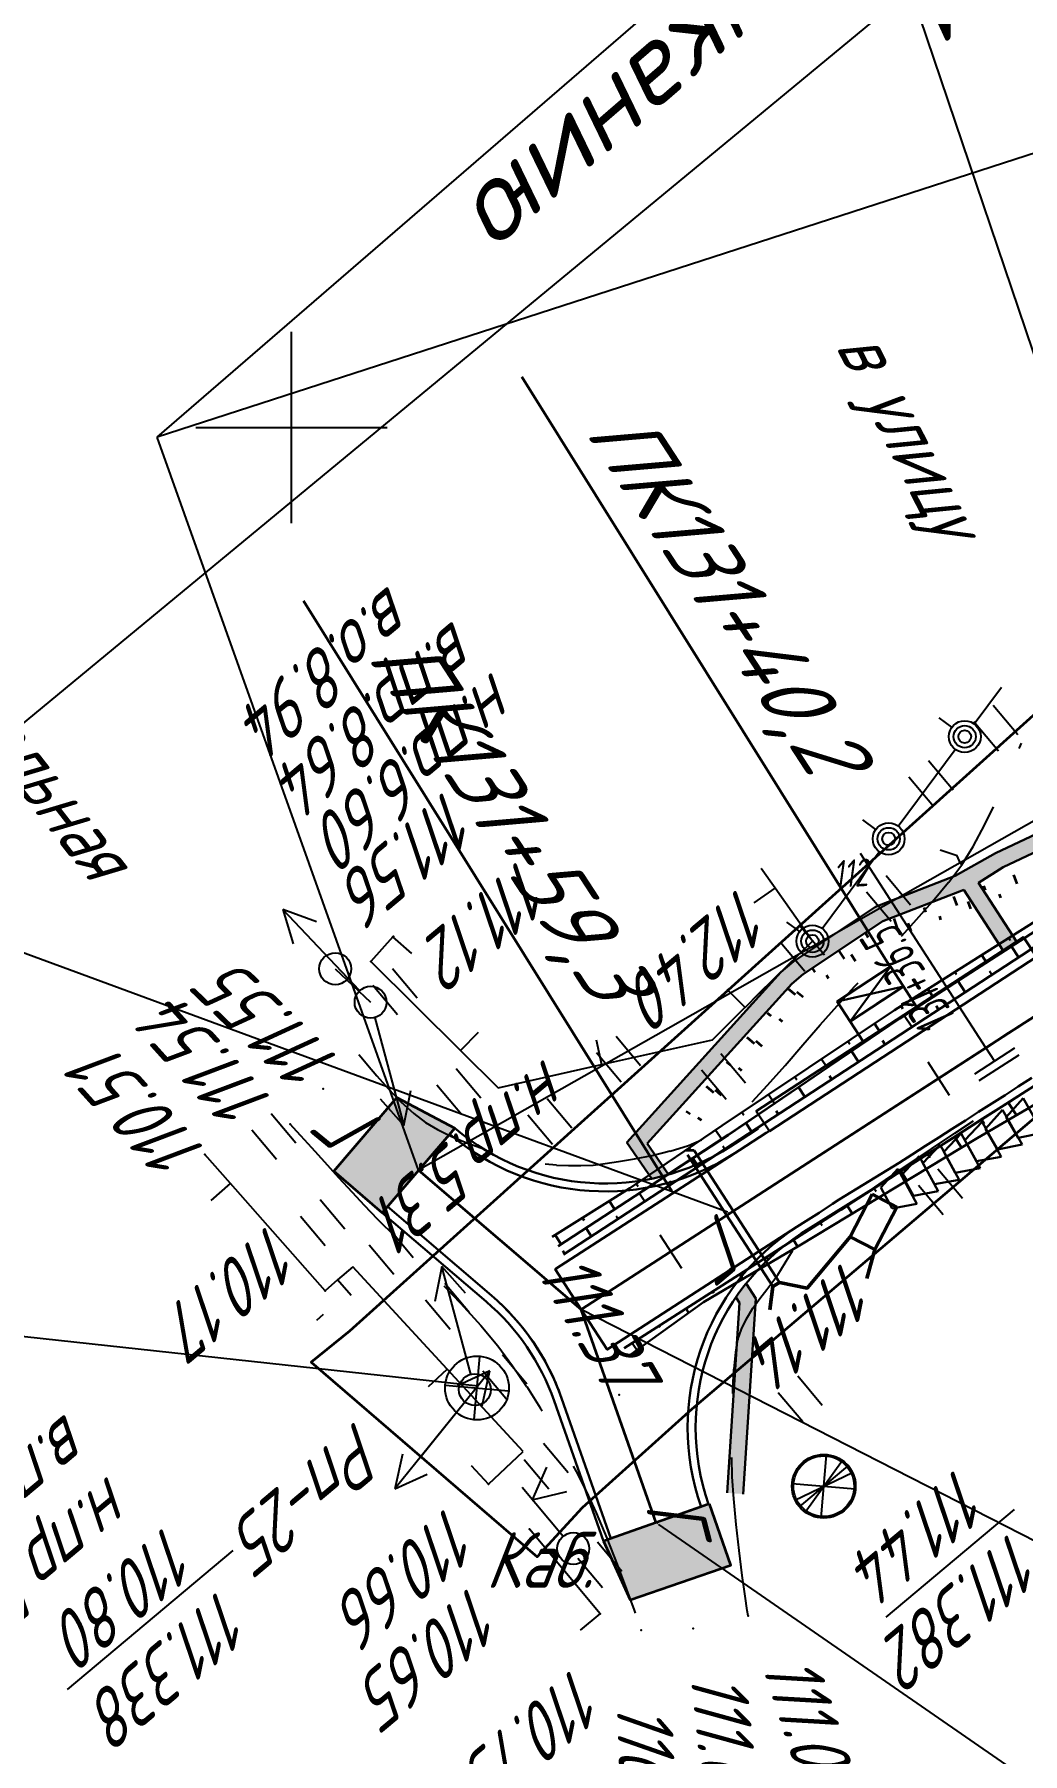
# Model space of a CAD drawing. Header units: millimetres. Extents: x -698 to 8131, y -704 to 4503.
# Drawn here: x 7689.8 to 7751.8, y -622.4 to -514.5 of the extents above; entities that cross this region are included whole.
import ezdxf
from ezdxf import colors
from ezdxf.entities.mleader import LeaderData, LeaderLine
from ezdxf.math import Vec2, Vec3

# ---------------------------------------------------------------- set-up
doc = ezdxf.new("R2010")
doc.units = ezdxf.units.MM
doc.linetypes.add('CONTI', pattern=[0])
for name, color, linetype, lineweight in [('10', 1, 'Continuous', 35), ('Гравий', 30, 'Continuous', 35), ('КОПИЯ_ОСЬ_13_ОТКОСЫ', 7, 'Continuous', 30), ('КОПИЯ_ОСЬ_ГРАНИЦЫ_ПОЛОС', 7, 'Continuous', 30), ('КОПИЯ_ОСЬ_ОТКОСЫ', 7, 'Continuous', 30), ('Лоток Супер Макси', 80, 'Continuous', 30), ('Остановки', 1, 'Continuous', 30), ('ОСЬ_ВЕРХ_ПОКРЫТИЯ_ГРАНИЦЫ_ПОЛОС', 7, 'Continuous', 30), ('ОСЬ_ВЕРХ_ПОКРЫТИЯ_ОСЬ', 1, 'Continuous', 30), ('Ось_примыкания', 1, 'Continuous', 35), ('Площ примыкании', 101, 'Continuous', 30), ('Привязка', 250, 'Continuous', 35), ('Тротуар', 40, 'Continuous', 35)]:
    doc.layers.add(name, color=color, linetype=linetype, lineweight=lineweight)
for name, color, linetype in [('GOR_BDEFAULT', 212, 'CONTI'), ('NAD_MDEFAULT', 7, 'CONTI'), ('PI_OTDEFAULT', 172, 'CONTI'), ('PI_TTDEFAULT', 5, 'CONTI'), ('SETKR', 2, 'CONTI'), ('SIT_LDEFAULT', 7, 'CONTI'), ('USLZNDEFAULT', 7, 'CONTI'), ('Выноски', 250, 'Continuous'), ('канава', 7, 'Continuous'), ('канавы', 14, 'Continuous'), ('ОСЬ_ВЕРХ_ПОКРЫТИЯ_ПИКЕТЫ', 1, 'Continuous'), ('ОСЬ_ВЕРХ_ПОКРЫТИЯ_РАЗБИВКА_КРИВ', 1, 'Continuous'), ('разметка', 7, 'Continuous')]:
    doc.layers.add(name, color=color, linetype=linetype)
doc.layers.get('КОПИЯ_ОСЬ_ОТКОСЫ').off()
doc.styles.add('eskd', font='isocpeui.ttf', dxfattribs={"width": 1.2})
doc.styles.add('SHRFT', font='isocpeui.ttf', dxfattribs={"width": 3.5})
doc.styles.get("Standard").update_dxf_attribs({"font": 'isocpeui.ttf'})
doc.styles.add('ГОСТ', font='isocpeui.ttf', dxfattribs={"height": 4})

# ---------------------------------------------------------------- blocks, each defined once
blk = doc.blocks.new('BL_333')
at = {"color": 0}
for p, q in [((0, -6), (0, 6)), ((-6, 0), (6, 0))]:
    blk.add_line(p, q, dxfattribs=at)
blk = doc.blocks.new('BL_2011')
at = {"color": 0}
for p, q in [((0, 0), (0, 2.4)), ((1.6, 0), (1.6, 2.4))]:
    blk.add_line(p, q, dxfattribs=at)
blk = doc.blocks.new('BL_4017')
at = {"color": 0}
for p, q in [((0, 1), (0, 5)), ((2, 5), (0, 4)), ((0, 4), (2, 3))]:
    blk.add_line(p, q, dxfattribs=at)
blk.add_circle((0, 0), 1, dxfattribs=at)
blk = doc.blocks.new('BL_6')
at = {"color": 0}
for p, q in [((-1.4, 1.4), (1.4, -1.4)), ((-1.4, -1.4), (1.4, 1.4)), ((-2, 0), (2, 0)), ((-1.94, 0.5), (1.94, -0.5)), ((-1.94, -0.5), (1.94, 0.5))]:
    blk.add_line(p, q, dxfattribs=at)
for radius in [2, 1.9]:
    blk.add_circle((0, 0), radius, dxfattribs=at)
blk = doc.blocks.new('BL_20')
at = {"color": 0}
blk.add_circle((0, 0), 1, dxfattribs=at)
blk = doc.blocks.new('BL_7')
at = {"color": 0}
for p, q in [((-1.4, 1.4), (1.4, -1.4)), ((-1.4, -1.4), (1.4, 1.4))]:
    blk.add_line(p, q, dxfattribs=at)
blk.add_circle((0, 0), 2, dxfattribs=at)
blk = doc.blocks.new('6')
at = {"layer": 'канава', "color": 5, "linetype": 'Continuous', "lineweight": 30}
for p, q in [((-1.5, -1.25), (-1.5, 1.25)), ((0, 0.75), (-1.5, 1.25)), ((0, 0.75), (0, -0.75)), ((0, -0.75), (-1.5, -1.25))]:
    blk.add_line(p, q, dxfattribs=at)
blk = doc.blocks.new('*U57')
at = {"layer": 'КОПИЯ_ОСЬ_13_ОТКОСЫ'}
for points in [[(70.77, -837.23), (66.77, -839.8), (61.97, -842.89), (51.22, -850.2), (45.37, -854.05), (40.56, -857.19)], [(70.49, -836.79), (66.47, -839.33), (61.64, -842.38), (50.83, -849.61), (45.04, -853.54), (40.17, -856.59)], [(68.82, -837.85), (68.91, -838)], [(67.13, -838.92), (67.42, -839.38)], [(65.44, -839.99), (65.54, -840.14)], [(63.75, -841.05), (64.06, -841.54)], [(62.06, -842.12), (62.16, -842.29)], [(60.39, -843.22), (60.73, -843.73)], [(58.72, -844.33), (58.84, -844.5)], [(57.06, -845.45), (57.42, -845.98)], [(55.4, -846.56), (55.52, -846.74)], [(53.74, -847.67), (54.11, -848.23)], [(52.07, -848.78), (52.2, -848.97)], [(50.41, -849.9), (50.81, -850.47)], [(48.76, -851.02), (48.89, -851.21)], [(47.1, -852.14), (47.46, -852.67)], [(45.45, -853.27), (45.57, -853.44)], [(43.76, -854.34), (44.1, -854.88)], [(42.07, -855.4), (42.18, -855.58)], [(40.37, -856.46), (40.75, -857.07)]]:
    blk.add_lwpolyline(points, dxfattribs=at)

msp = doc.modelspace()

# ---------------------------------------------------------------- hatches: boundary and pattern name
at = {"layer": 'Гравий', "ltscale": 7}
for points in [[(7708.59, -585.83), (7711.63, -588.43), (7716.18, -583.12), (7712.55, -581.21)], [(7725.5, -609.03), (7727.18, -612.72), (7733.49, -610.54), (7732.15, -606.7)]]:
    msp.add_hatch(color=256, dxfattribs=at).paths.add_polyline_path(points)
at = {"layer": 'Тротуар', "lineweight": 30, "ltscale": 7}
for points in [[(7749.03, -567.75), (7750.57, -566.76), (7757.92, -563.28), (7757.49, -562.38), (7750.08, -565.88), (7747.56, -567.31), (7742.56, -569.25), (7737.42, -572.67), (7736.63, -573.33), (7726.97, -584.02), (7728.54, -586.3), (7729.58, -586.04), (7728.25, -584.1), (7737.31, -574.07), (7738.02, -573.47), (7743.02, -570.14), (7748.11, -568.17)], [(7750.57, -571.96), (7751.4, -571.42), (7749.03, -567.75), (7748.11, -568.17)], [(7733.27, -606.01), (7734.27, -606.08), (7735.05, -593.82), (7734.45, -592.88), (7733.82, -593.76), (7734.04, -594.09)]]:
    msp.add_hatch(color=256, dxfattribs=at).paths.add_polyline_path(points)

# ---------------------------------------------------------------- linework, layer by layer
at = {"linetype": 'Continuous'}
for points in [[(7806.56, -580.96), (7765.46, -615.62), (7724.11, -594.5)], [(7717.64, -599.31), (7688.25, -596.12), (7674.42, -608.11)]]:
    msp.add_lwpolyline(points, dxfattribs=at)
at = {"layer": '10'}
for points in [[(7975.84, -360.71), (7964.92, -382.97), (7873.84, -465.01), (7802.36, -526.16), (7782.8, -543.73), (7781.16, -545.21), (7775.06, -553.9), (7772.41, -560.05), (7756.23, -553.83), (7709.58, -595.87), (7707.17, -597.81), (7721.34, -610.02), (7724.19, -606.93), (7731.06, -600.73), (7731.06, -600.73), (7773.95, -564.29), (7777.27, -561.38)], [(7873.84, -465.01), (7802.36, -526.16), (7782.8, -543.73), (7781.16, -545.21), (7775.06, -553.9), (7772.41, -560.05), (7756.23, -553.83), (7709.58, -595.87), (7707.17, -597.81), (7721.34, -610.02), (7724.19, -606.93), (7731.06, -600.73), (7731.06, -600.73), (7773.95, -564.29), (7777.27, -561.38), (7779.23, -563.92), (7804.99, -544.2), (7801.73, -540.06), (7827.92, -519.34)]]:
    msp.add_lwpolyline(points, dxfattribs=at)
at = {"layer": 'GOR_BDEFAULT', "color": 212, "elevation": 112, "flags": 128}
msp.add_lwpolyline([(7747.96, -566.62), (7747.89, -566.53), (7747.68, -566.05), (7746.62, -565.69)], dxfattribs=at)
at = {"layer": 'NAD_MDEFAULT', "color": 0}
for p, q in [((7751.27, -607.05), (7743.22, -613.8)), ((7702.26, -609.63), (7691.86, -618.35))]:
    msp.add_line(p, q, dxfattribs=at)
at = {"layer": 'PI_TTDEFAULT', "color": 5}
for p in [(7712.3, -571.12, 111.12), (7712.34, -571.11, 111.12), (7738.61, -571.4, 111.81), (7710.91, -572.68, 110.96), (7707.93, -580.66, 111.55), (7705.86, -582.87, 111.54), (7700.51, -584.78, 110.51), (7708.05, -593.33, 110.17), (7733.93, -596.39, 111.14), (7717.44, -599.53, 110.8), (7717.57, -599.43, 111.34), (7726.48, -599.85, 111.36), (7718.29, -605.45, 110.66), (7720.87, -608.28, 110.64), (7725.29, -613.6, 110.73), (7727.86, -614.61, 111), (7731.13, -614.52, 111.03), (7734.57, -613.72, 111.07)]:
    msp.add_point(p, dxfattribs=at)
at = {"layer": 'SIT_LDEFAULT', "color": 7}
for p, q in [((7748.76, -557.77), (7750.47, -555.47)), ((7747.36, -557.97), (7746.56, -557.38)), ((7743.98, -564.18), (7747.57, -559.37)), ((7751.58, -559.32), (7751.6, -559.28)), ((7751.6, -559.28), (7751.72, -558.98)), ((7742.59, -564.39), (7741.78, -563.79)), ((7749.42, -564.09), (7749.96, -562.98)), ((7748.69, -565.46), (7749.42, -564.09)), ((7739.21, -570.6), (7742.79, -565.79)), ((7747.97, -566.61), (7748.69, -565.46)), ((7736.27, -568.08), (7735.4, -566.85)), ((7747.16, -567.69), (7747.98, -566.61)), ((7734.96, -569), (7736.27, -568.08)), ((7738.61, -571.4), (7736.27, -568.08)), ((7746.13, -568.91), (7747.15, -567.69)), ((7744.97, -570.22), (7746.13, -568.91)), ((7710.21, -574.5), (7705.4, -569.42)), ((7705.4, -569.42), (7706.05, -571.56)), ((7707.5, -570.18), (7705.4, -569.42)), ((7737.81, -570.8), (7737.01, -570.21)), ((7744.19, -571.08), (7744.97, -570.22)), ((7712.3, -571.12), (7710.91, -572.68)), ((7713.49, -572.18), (7712.3, -571.12)), ((7735.29, -574.64), (7738.62, -571.4)), ((7708.68, -573.13), (7710.9, -575.23)), ((7710.91, -572.68), (7716.53, -578.25)), ((7733.25, -574.42), (7734.38, -575.55)), ((7734.38, -575.55), (7735.29, -574.64)), ((7740.15, -575.45), (7741.25, -574.25)), ((7741.25, -574.25), (7741.47, -574.02)), ((7732.35, -577.58), (7734.37, -575.56)), ((7739.09, -576.64), (7740.15, -575.45)), ((7711.16, -576.2), (7712.98, -582.96)), ((7738, -577.91), (7739.09, -576.64)), ((7717.65, -577.12), (7716.53, -578.25)), ((7725.04, -577.58), (7725.39, -579.14)), ((7725.39, -579.14), (7732.35, -577.58)), ((7736.89, -579.19), (7738, -577.91)), ((7710.16, -578.5), (7710.31, -578.68)), ((7710.31, -578.68), (7710.7, -579.16)), ((7716.53, -578.25), (7718.9, -580.6)), ((7710.7, -579.16), (7711.29, -579.85)), ((7711.29, -579.85), (7712.01, -580.65)), ((7718.9, -580.6), (7725.39, -579.14)), ((7735.8, -580.43), (7736.89, -579.19)), ((7712.01, -580.65), (7712.8, -581.47)), ((7712.98, -582.96), (7713.42, -580.76)), ((7734.82, -581.48), (7735.8, -580.43)), ((7711.49, -581.28), (7712.98, -582.96)), ((7712.8, -581.47), (7713.6, -582.21)), ((7713.6, -582.21), (7714.35, -582.78)), ((7705.86, -582.87), (7706.03, -583.06)), ((7706.03, -583.06), (7706.5, -583.59)), ((7714.35, -582.78), (7715.1, -583.22)), ((7715.1, -583.22), (7715.94, -583.64)), ((7747.54, -583.44), (7748.72, -582.67)), ((7706.5, -583.59), (7707.19, -584.35)), ((7707.19, -584.35), (7708.01, -585.25)), ((7715.94, -583.64), (7716.83, -584.01)), ((7716.83, -584.01), (7717.74, -584.35)), ((7717.74, -584.35), (7717.98, -584.43)), ((7729.69, -584.57), (7730.83, -584.22)), ((7730.83, -584.21), (7731.65, -583.87)), ((7744.45, -585.51), (7746.07, -584.42)), ((7746.07, -584.42), (7747.54, -583.44)), ((7702.11, -586.61), (7700.5, -584.79)), ((7708.01, -585.25), (7708.89, -586.22)), ((7721.85, -585.36), (7722.55, -585.43)), ((7722.55, -585.44), (7723.32, -585.48)), ((7723.32, -585.48), (7724.09, -585.48)), ((7724.09, -585.48), (7724.86, -585.44)), ((7724.86, -585.44), (7725.61, -585.35)), ((7725.61, -585.35), (7726.45, -585.22)), ((7726.45, -585.22), (7727.45, -585.06)), ((7727.45, -585.06), (7728.55, -584.84)), ((7728.55, -584.84), (7729.69, -584.56)), ((7742.79, -586.64), (7744.45, -585.51)), ((7700.91, -587.67), (7702.11, -586.61)), ((7708.05, -593.34), (7702.12, -586.61)), ((7708.89, -586.22), (7709.74, -587.15)), ((7741.22, -587.73), (7742.79, -586.64)), ((7709.74, -587.15), (7710.49, -587.96)), ((7740.44, -588.27), (7741.22, -587.73)), ((7710.49, -587.96), (7711.33, -588.83)), ((7711.33, -588.83), (7712.46, -589.95)), ((7712.46, -589.95), (7712.68, -590.17)), ((7737.12, -591.2), (7737.36, -590.83)), ((7737.35, -590.82), (7737.37, -590.8)), ((7709.78, -591.82), (7708.83, -592.65)), ((7715.7, -598.25), (7709.78, -591.83)), ((7715.36, -591.8), (7714.92, -594)), ((7717.18, -598.56), (7715.36, -591.8)), ((7716.85, -593.48), (7715.36, -591.8)), ((7736.43, -592.33), (7736.66, -591.96)), ((7736.66, -591.96), (7736.89, -591.58)), ((7736.89, -591.58), (7737.12, -591.2)), ((7708.83, -592.65), (7708.05, -593.33)), ((7709.68, -593.63), (7708.83, -592.65)), ((7715.49, -593.02), (7716.54, -594.11)), ((7735.75, -593.24), (7736.13, -592.74)), ((7736.13, -592.74), (7736.43, -592.33)), ((7716.54, -594.11), (7717.82, -595.51)), ((7734.88, -594.43), (7735.32, -593.81)), ((7735.32, -593.81), (7735.75, -593.24)), ((7707.53, -595.17), (7707.95, -594.8)), ((7734.15, -595.74), (7734.48, -595.08)), ((7734.48, -595.08), (7734.88, -594.43)), ((7717.82, -595.51), (7718.88, -596.79)), ((7733.93, -596.39), (7734.15, -595.74)), ((7718.88, -596.79), (7719.8, -598.03)), ((7733.69, -598.25), (7733.8, -597.19)), ((7733.8, -597.19), (7733.92, -596.39)), ((7713.99, -603.81), (7718.38, -598.36)), ((7714.52, -599.34), (7715.7, -598.25)), ((7720.46, -603.42), (7715.7, -598.25)), ((7718.38, -598.36), (7716.35, -599.29)), ((7717.9, -600.55), (7718.38, -598.36)), ((7719.8, -598.03), (7720.68, -599.33)), ((7733.61, -599.51), (7733.68, -598.25)), ((7720.69, -599.33), (7721.54, -600.67)), ((7733.61, -599.78), (7733.62, -599.51)), ((7716.81, -600.31), (7712.42, -605.76)), ((7721.53, -600.67), (7721.65, -600.87)), ((7712.9, -603.57), (7712.42, -605.76)), ((7718.29, -605.45), (7720.46, -603.42)), ((7733.58, -605), (7733.55, -603.78)), ((7712.42, -605.76), (7714.45, -604.83)), ((7717.2, -604.28), (7718.29, -605.45)), ((7723.61, -604.34), (7723.79, -604.67)), ((7723.79, -604.67), (7724.42, -605.9)), ((7724.42, -605.9), (7725.05, -607.26)), ((7733.67, -606.38), (7733.58, -605)), ((7733.82, -607.98), (7733.67, -606.38)), ((7725.05, -607.26), (7725.71, -608.84)), ((7734.01, -609.63), (7733.82, -607.98)), ((7725.29, -613.6), (7720.87, -608.28)), ((7725.71, -608.84), (7726.36, -610.49)), ((7734.21, -611.19), (7734.01, -609.63)), ((7726.36, -610.49), (7726.95, -612.06)), ((7734.39, -612.49), (7734.21, -611.19)), ((7726.95, -612.06), (7727.42, -613.37)), ((7734.52, -613.39), (7734.39, -612.49)), ((7724.06, -614.62), (7725.29, -613.6)), ((7727.42, -613.37), (7727.49, -613.56)), ((7734.57, -613.72), (7734.52, -613.39))]:
    msp.add_line(p, q, dxfattribs=at)
for centre, radius in [((7748.16, -558.57), 1), ((7748.16, -558.57), 0.7), ((7748.16, -558.57), 0.4), ((7743.39, -564.98), 1), ((7743.39, -564.98), 0.7), ((7743.39, -564.98), 0.4), ((7738.61, -571.4), 1), ((7738.61, -571.4), 0.7), ((7738.61, -571.4), 0.4)]:
    msp.add_circle(centre, radius, dxfattribs=at)
at = {"layer": 'Гравий', "linetype": 'Continuous'}
for points in [[(7711.63, -588.43), (7708.59, -585.83), (7712.55, -581.21), (7716.18, -583.12)], [(7725.5, -609.03), (7727.18, -612.72), (7733.49, -610.54), (7732.15, -606.7)]]:
    msp.add_lwpolyline(points, dxfattribs=at)
at = {"layer": 'канавы', "color": 5, "lineweight": 50}
for p, q in [((7742.35, -587.27), (7740.97, -589.94)), ((7742.53, -590.75), (7743.91, -588.08)), ((7740.97, -589.94), (7742.53, -590.75))]:
    msp.add_line(p, q, dxfattribs=at)
at = {"layer": 'канавы', "color": 5}
msp.add_line((7742.9, -587.56), (7743.35, -587.79), dxfattribs=at)
at = {"layer": 'канавы', "color": 5, "lineweight": 50}
for points in [[(7742.35, -587.27), (7743.91, -588.08)], [(7740.97, -589.94), (7738.28, -593.16), (7738.28, -593.16)], [(7742.02, -592.56), (7742.53, -590.75)], [(7735.93, -594.52), (7736.12, -593.07), (7736.54, -592.8), (7738.28, -593.16)]]:
    msp.add_lwpolyline(points, dxfattribs=at)
at = {"layer": 'КОПИЯ_ОСЬ_13_ОТКОСЫ'}
for points in [[(7847.91, -494.07), (7802.23, -532.75), (7799.33, -535.2), (7794.24, -539.45), (7792.78, -540.65), (7792.05, -541.25), (7787.83, -545.36), (7784.27, -548.73), (7780.67, -552.05), (7779.94, -552.71), (7776.82, -555.05), (7775.45, -556.05), (7771.55, -558.87), (7767.6, -561.65), (7763.62, -564.38), (7758.85, -567.58), (7757.27, -568.63), (7754.9, -570.2), (7751.72, -572.29), (7722.99, -591.05)], [(7854.4, -501.68), (7808.97, -540.67), (7806.06, -543.16), (7800.94, -547.49), (7799.47, -548.72), (7798.73, -549.34), (7793.77, -552.73), (7789.59, -555.51), (7785.38, -558.24), (7784.53, -558.77), (7780.71, -561.61), (7776.7, -564.48), (7772.66, -567.28), (7768.6, -570.02), (7763.73, -573.24), (7762.12, -574.29), (7759.72, -575.85), (7757.31, -577.4), (7753.3, -579.98), (7726.8, -596.93)], [(7830.15, -524.41), (7815.24, -537.74), (7809.37, -542.62), (7807.16, -544.45), (7801.96, -548.71), (7800.46, -549.92), (7799.71, -550.53), (7794.74, -553.93), (7790.54, -556.72), (7786.31, -559.46), (7785.46, -559.99), (7782.23, -562.4), (7779.22, -564.6), (7775.19, -567.47), (7771.14, -570.27), (7766.25, -573.57), (7761.3, -576.52), (7758.83, -577.98), (7755.53, -579.91), (7748.94, -583.76), (7737.8, -590.48), (7731.77, -594.04), (7727.1, -597.4)], [(7752.88, -570.58), (7748.88, -573.15), (7744.07, -576.24), (7733.32, -583.56), (7727.48, -587.4), (7722.67, -590.54)], [(7751.53, -572.41), (7751.09, -571.73)], [(7749.86, -573.5), (7749.71, -573.28)], [(7748.19, -574.59), (7747.73, -573.89)], [(7746.51, -575.69), (7746.36, -575.45)], [(7744.84, -576.78), (7744.36, -576.06)], [(7743.16, -577.87), (7743, -577.63)], [(7741.49, -578.97), (7741.05, -578.3)], [(7739.81, -580.06), (7739.67, -579.84)], [(7738.14, -581.16), (7737.74, -580.55)], [(7736.46, -582.25), (7736.33, -582.05)], [(7750.89, -581.51), (7751.41, -582.32)], [(7734.79, -583.34), (7734.44, -582.8)], [(7749.21, -582.59), (7749.38, -582.86)], [(7733.12, -584.44), (7733, -584.26)], [(7747.52, -583.67), (7747.96, -584.35)], [(7731.44, -585.53), (7731.11, -585.02)], [(7745.84, -584.75), (7745.98, -584.98)], [(7729.77, -586.62), (7729.65, -586.45)], [(7744.15, -585.83), (7744.53, -586.42)], [(7728.09, -587.72), (7727.76, -587.22)], [(7742.47, -586.9), (7742.6, -587.1)], [(7726.42, -588.81), (7726.31, -588.64)], [(7740.79, -587.98), (7741.11, -588.48)], [(7724.74, -589.91), (7724.42, -589.4)], [(7739.1, -589.06), (7739.21, -589.23)], [(7723.07, -591), (7722.96, -590.83)], [(7737.42, -590.14), (7737.68, -590.55)], [(7735.73, -591.22), (7735.82, -591.35)], [(7734.05, -592.3), (7734.23, -592.58)], [(7732.36, -593.37), (7732.42, -593.47)], [(7730.68, -594.45), (7730.84, -594.71)], [(7728.99, -595.53), (7729.05, -595.61)], [(7727.31, -596.61), (7727.59, -597.04)]]:
    msp.add_lwpolyline(points, dxfattribs=at)
at = {"layer": 'КОПИЯ_ОСЬ_ГРАНИЦЫ_ПОЛОС'}
for points in [[(7735.9, -583.31), (7735.71, -583.43), (7734.87, -583.97), (7734.04, -584.51), (7733.75, -584.69), (7733.75, -584.69), (7733.75, -584.69), (7733.75, -584.69, -0.331815), (7715.86, -583.5)], [(7735.21, -583.16), (7735.21, -583.16), (7734.6, -583.55), (7733.77, -584.09), (7733.48, -584.27, -0.331815), (7716.18, -583.12, -0.331815)], [(7740.29, -587.61), (7739.87, -587.88), (7739.03, -588.43), (7738.19, -588.97), (7737.64, -589.32), (7737.64, -589.32), (7737.64, -589.32, 0.346475), (7731.63, -606.88)], [(7725.5, -609.03), (7722.41, -600.23, 0.132247), (7718.15, -594.01), (7711.63, -588.43)], [(7725.97, -608.87), (7722.88, -600.07, 0.132247), (7718.48, -593.63), (7711.96, -588.05)], [(7737.91, -589.74, 0.346475), (7732.1, -606.72)]]:
    msp.add_lwpolyline(points, format="xyb", dxfattribs=at)
at = {"layer": 'Лоток Супер Макси', "lineweight": 30, "ltscale": 7}
for points in [[(7730.78, -584.81), (7736.12, -593.07)], [(7731.2, -584.54), (7736.54, -592.8)]]:
    msp.add_lwpolyline(points, dxfattribs=at)
at = {"layer": 'Остановки', "color": 1, "linetype": 'Continuous'}
msp.add_lwpolyline([(7735.91, -583.32), (7735.09, -582.06), (7751.84, -571.14), (7752.66, -572.39), (7752.66, -572.39), (7735.91, -583.32)], close=True, dxfattribs=at)
at = {"layer": 'Остановки', "lineweight": 30, "ltscale": 7}
for points in [[(7742.64, -575.34), (7744.32, -574.25), (7743.5, -572.99), (7740.15, -575.18), (7740.97, -576.43), (7744.32, -574.25)], [(7743.5, -572.99), (7740.97, -576.43)], [(7744.32, -574.25), (7740.15, -575.18)], [(7743.46, -576.6), (7745.14, -575.51), (7744.32, -574.25), (7740.97, -576.43), (7741.79, -577.69), (7745.14, -575.51)]]:
    msp.add_lwpolyline(points, dxfattribs=at)
at = {"layer": 'ОСЬ_ВЕРХ_ПОКРЫТИЯ_ГРАНИЦЫ_ПОЛОС'}
for points in [[(7752.36, -579.98), (7751.52, -580.52), (7750.69, -581.05), (7749.86, -581.58), (7749.03, -582.11), (7748.2, -582.65), (7747.37, -583.18), (7746.53, -583.71), (7745.7, -584.24), (7744.87, -584.78), (7744.04, -585.31), (7740.29, -587.61)], [(7751.79, -580.94), (7750.96, -581.47), (7750.13, -582), (7749.3, -582.53), (7748.47, -583.07), (7747.63, -583.6), (7746.8, -584.13), (7745.97, -584.66), (7745.14, -585.2), (7744.31, -585.73), (7743.48, -586.26), (7742.77, -586.7)], [(7751.8, -580.94), (7750.96, -581.47), (7750.13, -582), (7749.3, -582.53), (7748.47, -583.07), (7747.64, -583.6), (7746.8, -584.13), (7745.97, -584.66), (7745.14, -585.2), (7744.31, -585.73), (7743.48, -586.26), (7742.94, -586.6)], [(7742.77, -586.7), (7737.91, -589.74)]]:
    msp.add_lwpolyline(points, dxfattribs=at)
at = {"layer": 'ОСЬ_ВЕРХ_ПОКРЫТИЯ_ОСЬ'}
msp.add_lwpolyline([(7754.39, -574.92), (7749.49, -578.09), (7749.49, -578.09), (7724.11, -594.5)], dxfattribs=at)
at = {"layer": 'ОСЬ_ВЕРХ_ПОКРЫТИЯ_ПИКЕТЫ'}
for p, q in [((7745.84, -578.97), (7747.19, -581.06)), ((7729.04, -589.82), (7730.4, -591.92))]:
    msp.add_line(p, q, dxfattribs=at)
at = {"layer": 'ОСЬ_ВЕРХ_ПОКРЫТИЯ_РАЗБИВКА_КРИВ'}
for p, q in [((7749.49, -578.09), (7741.62, -565.91)), ((7751.29, -578.12), (7748.77, -579.75)), ((7751.56, -578.54), (7749.04, -580.17)), ((7749.49, -578.09), (7750.03, -578.93))]:
    msp.add_line(p, q, dxfattribs=at)
at = {"layer": 'Ось_примыкания', "color": 0}
for p, q in [((7751.22, -567.23), (7751.43, -567.8)), ((7749.34, -567.92), (7749.45, -568.2)), ((7745.59, -569.29), (7745.69, -569.57)), ((7747.46, -568.6), (7747.67, -569.17)), ((7748.55, -569.38), (7748.38, -568.91)), ((7750.43, -568.69), (7750.35, -568.46)), ((7743.71, -569.97), (7743.91, -570.54)), ((7744.8, -570.75), (7744.62, -570.28)), ((7746.67, -570.06), (7746.59, -569.83)), ((7741.95, -570.91), (7742.11, -571.16)), ((7742.97, -571.55), (7742.84, -571.34)), ((7740.27, -572), (7740.6, -572.5)), ((7741.3, -572.65), (7741.03, -572.23)), ((7738.6, -573.09), (7738.76, -573.35)), ((7739.62, -573.74), (7739.49, -573.53)), ((7737.06, -574.36), (7737.52, -574.74)), ((7738.02, -574.92), (7737.64, -574.6)), ((7735.78, -575.89), (7736.01, -576.08)), ((7736.74, -576.46), (7736.55, -576.3)), ((7734.5, -577.43), (7734.96, -577.81)), ((7735.46, -578), (7735.08, -577.68)), ((7733.22, -578.97), (7733.45, -579.16)), ((7734.18, -579.53), (7733.99, -579.37)), ((7731.94, -580.5), (7732.4, -580.89)), ((7732.9, -581.07), (7732.52, -580.75)), ((7730.7, -582.07), (7730.95, -582.22)), ((7731.65, -582.62), (7731.43, -582.49)), ((7730.11, -583.96), (7730.11, -583.96, -2)), ((7731.2, -584.54), (7730.7, -584.54))]:
    msp.add_line(p, q, dxfattribs=at)
at = {"layer": 'Ось_примыкания', "linetype": 'Continuous'}
for points in [[(7716.18, -583.12), (7711.63, -588.43)], [(7713.91, -585.77), (7724.11, -594.5)], [(7728.8, -607.88), (7724.11, -594.5)], [(7732.1, -606.72), (7725.5, -609.03)]]:
    msp.add_lwpolyline(points, dxfattribs=at)
at = {"layer": 'Площ примыкании', "linetype": 'Continuous', "lineweight": 30}
for points in [[(7721.03, -596.46, 0.063773), (7718.48, -593.63), (7711.96, -588.05), (7715.86, -583.5, 0.331815), (7733.75, -584.69), (7722.48, -591.98), (7724.11, -594.5)], [(7733.75, -584.69, -0.331814), (7715.86, -583.5, 15.014954)], [(7724.11, -594.5), (7725.74, -597.02), (7737.64, -589.32, 0.346475), (7731.63, -606.88), (7725.97, -608.87), (7722.88, -600.07, 0.067901), (7721.03, -596.46, 0.067901)], [(7737.64, -589.32, 0.346475), (7731.63, -606.88, 178.47514)]]:
    msp.add_lwpolyline(points, format="xyb", dxfattribs=at)
at = {"layer": 'Привязка', "lineweight": 30, "ltscale": 7}
for points in [[(7743.49, -573.01), (7720.38, -535.99)], [(7729.8, -587.09), (7706.69, -550.06)]]:
    msp.add_lwpolyline(points, dxfattribs=at)
at = {"layer": 'разметка', "lineweight": 30, "ltscale": 7}
msp.add_lwpolyline([(7733.16, -588.65), (7749.95, -577.79), (7749.95, -577.79, 0.001154), (7757.81, -572.69)], format="xyb", dxfattribs=at)
at = {"layer": 'Тротуар', "lineweight": 30, "ltscale": 7}
for points in [[(7757.49, -562.38), (7750.08, -565.88), (7747.56, -567.31), (7747.56, -567.31), (7742.56, -569.25), (7737.42, -572.67), (7736.62, -573.35), (7726.97, -584.02), (7728.54, -586.3)], [(7751.4, -571.42), (7749.03, -567.75), (7750.57, -566.76), (7757.92, -563.28)], [(7748.11, -568.17), (7743.02, -570.14), (7738.02, -573.47), (7737.31, -574.07), (7728.25, -584.1)], [(7750.56, -571.96), (7748.11, -568.17)], [(7728.25, -584.1), (7729.58, -586.04)], [(7734.45, -592.88), (7735.05, -593.82), (7734.27, -606.08)], [(7733.81, -593.74), (7734.04, -594.09), (7733.27, -606.01)]]:
    msp.add_lwpolyline(points, dxfattribs=at)

# ---------------------------------------------------------------- block references
at = {"layer": 'SETKR', "color": 82}
msp.add_blockref('BL_333', (7705.93, -539.17), dxfattribs=at)
at = {"layer": 'USLZNDEFAULT', "color": 7, "rotation": 40}
for name, p in [('BL_2011', (7750.27, -559.48)), ('BL_2011', (7746.2, -562.96)), ('BL_2011', (7743.54, -570.17)), ('BL_2011', (7738.13, -573.31)), ('BL_20', (7708.68, -573.13)), ('BL_2011', (7712.59, -576.01)), ('BL_20', (7710.9, -575.23)), ('BL_2011', (7726.61, -580.24)), ('BL_2011', (7733.19, -581.34)), ('BL_2011', (7716.59, -582.28)), ('BL_2011', (7704.99, -585.1)), ('BL_2011', (7722.3, -584.16)), ('BL_2011', (7746.8, -588.56)), ('BL_2011', (7708.05, -590.5)), ('BL_2011', (7712.35, -592.3)), ('BL_2011', (7715.88, -595.75)), ('BL_7', (7717.57, -599.43)), ('BL_2011', (7719.48, -600.22)), ('BL_20', (7717.44, -599.53)), ('BL_2011', (7738, -601.56)), ('BL_6', (7739.32, -605.59)), ('BL_2011', (7722.07, -605.78)), ('BL_4017', (7723.61, -609.5)), ('BL_2011', (7725.44, -611.97))]:
    msp.add_blockref(name, p, dxfattribs=at)
at = {"layer": 'КОПИЯ_ОСЬ_13_ОТКОСЫ'}
msp.add_blockref('*U57', (7682.11, 266.65), dxfattribs=at)
at = {"layer": 'КОПИЯ_ОСЬ_ОТКОСЫ'}
for p, rotation in [((7751.14, -583.08), 209.8112562277057), ((7749.84, -583.82), 209.8112562277057), ((7748.53, -584.55), 208.6512678091783), ((7745.9, -585.99), 208.6512678091783), ((7747.21, -585.27), 208.6512678091783), ((7744.58, -586.71), 208.6512678091783), ((7743.25, -587.5), 208.6512678091783)]:
    msp.add_blockref('6', p, dxfattribs=dict(at, rotation=rotation))

# ---------------------------------------------------------------- texts
at = {"layer": 'GOR_BDEFAULT', "color": 212, "style": 'SHRFT', "width": 0.75}
msp.add_text('112', height=1.722, rotation=3.6322, dxfattribs=at).set_placement((7739.96, -568.07, 112))
at = {"layer": 'NAD_MDEFAULT', "color": 7, "style": 'eskd', "oblique": 10, "width": 0.8}
for s, rotation, p in [('в улицу', 297, (7740.03, -534.06)), ('ул. Центральная', 308, (7675.55, -544.99)), ('в.о.8.94', 220, (7712.19, -548.94)), ('в.пр.8.64', 220, (7716.23, -551.14)), ('н.пр.6.60', 220, (7718.69, -554.36)), ('н.пр.5.31', 220, (7721.95, -578.64)), ('Г', 140.6328, (7711.86, -582.78)), ('Г', 220, (7732.88, -588.24)), ('в.пр.5.54', 220, (7691.92, -600.88)), (' Рп-25', 220, (7711.47, -600.19)), ('н.пр.5.03', 220, (7694.58, -604.8)), (' 111.44', 220, (7749.37, -602.99)), ('Г', 284.4417, (7728.11, -606.75)), (' 110.80', 220, (7699.73, -606.62)), (' 111.382', 220, (7752.74, -607.01)), (' 111.338', 220, (7703.1, -610.64))]:
    msp.add_text(s, height=3.5, rotation=rotation, dxfattribs=at).set_placement(p)
msp.add_text('Каб.', height=3.5, dxfattribs=at).set_placement((7718.08, -611.96))
at = {"layer": 'PI_OTDEFAULT', "color": 172, "style": 'eskd', "oblique": 10, "width": 0.8}
for s, rotation, p in [('111.56', 220, (7715.94, -561.61)), ('111.12', 220, (7720.56, -565.97)), ('112.40', 220, (7734.35, -567.71)), ('111.55', 136, (7709.27, -579.03)), ('111.54', 132, (7705.07, -581.62)), ('110.51', 132, (7700.88, -584.78)), ('110.17', 220, (7704.84, -588.86)), ('111.37', 300, (7721.24, -592.1)), ('111.14', 220, (7740.93, -591.16)), ('110.66', 220, (7716.03, -606.57)), ('110.65', 220, (7717.49, -611.55)), ('110.73', 220, (7723.92, -616.7)), ('111.07', 288, (7735.38, -616.73)), ('111.03', 276, (7730.93, -617.31)), ('110.99', 272, (7726.32, -619.11))]:
    msp.add_text(s, height=3.5, rotation=rotation, dxfattribs=at).set_placement(p)
at = {"layer": 'ОСЬ_ВЕРХ_ПОКРЫТИЯ_РАЗБИВКА_КРИВ', "width": 0.6}
msp.add_text('131+36.5', height=2.5, rotation=122.8835, dxfattribs=at).set_placement((7747.71, -576.26))
at = {"layer": 'Привязка', "lineweight": 30, "ltscale": 7, "style": 'ГОСТ', "oblique": 15}
for s, p in [('ПК131+40,2', (7724.27, -539.42, 126.57)), ('ПК131+59,3', (7710.59, -553.5, 126.57))]:
    msp.add_text(s, height=4, rotation=303.1067, dxfattribs=at).set_placement(p)

# ---------------------------------------------------------------- leaders
at = {"layer": 'Выноски', "linetype": 'Continuous'}
ml = msp.add_multileader_mtext('Standard', dxfattribs=at)
ml.set_content('Граница работа по примыканию', color=256, style='ГОСТ')
ml.set_leader_properties()
ml.build(insert=Vec2(0, 0))
ml.multileader.update_dxf_attribs({"text_left_attachment_type": 5, "text_right_attachment_type": 5, "dogleg_length": 0, "arrow_head_size": 0.18})
ctx = ml.context
ctx.base_point, ctx.char_height, ctx.arrow_head_size, ctx.landing_gap_size, ctx.plane_origin, ctx.plane_x_axis, ctx.plane_y_axis = Vec3(7795.12, -455.37), 5, 0.18, 0, Vec3(7874.91, -553.47), Vec3(-0.756333, -0.654187), Vec3(0.654187, -0.756333)
ctx.left_attachment, ctx.right_attachment = 5, 5
notes = []
notes.append((ctx, [(1, (1, 1, 0), (7697.52, -539.79), (0.756333, 0.654187), 0, [(0, [(7838.7, -494.05)], 0, []), (2, [(7759.92, -559.65), (7713.91, -585.77)], 0, [])])]))
ctx.mtext.insert, ctx.mtext.text_direction, ctx.mtext.rotation, ctx.mtext.flow_direction = Vec3(7799.33, -460.24), Vec3(-0.756333, -0.654187), 3.8547, 5
ml = msp.add_multileader_mtext('Standard', dxfattribs=at)
ml.set_content('металл. труба, {\\Fgost|c204;%%C} 0,5м, L-15,0м', color=256, style='ГОСТ')
ml.set_leader_properties()
ml.build(insert=Vec2(0, 0))
ml.multileader.update_dxf_attribs({"text_left_attachment_type": 5, "text_right_attachment_type": 5, "dogleg_length": 0, "arrow_head_size": 0.18})
ctx = ml.context
ctx.base_point, ctx.arrow_head_size, ctx.landing_gap_size, ctx.plane_origin, ctx.plane_x_axis, ctx.plane_y_axis = Vec3(7824.94, -445.48), 0.18, 0, Vec3(7723.71, -446.2), Vec3(-0.770857, -0.637008), Vec3(0.637008, -0.770857)
ctx.left_attachment, ctx.right_attachment, ctx.text_align_type = 5, 5, 2
notes.append((ctx, [(1, (1, 1, 0), (7744.77, -511.72), (0.770857, 0.637008), 0, [(0, [(7762.15, -563.09)], 0, [])])]))
ctx.mtext.insert, ctx.mtext.text_direction, ctx.mtext.rotation, ctx.mtext.alignment, ctx.mtext.flow_direction = Vec3(7748.05, -515.69), Vec3(-0.770857, -0.637008), 3.832203, 3, 5
ml = msp.add_multileader_mtext('Standard', dxfattribs=at)
ml.set_content('Лоток SUPER (Maxi DN300) \\PH410 длиной 10 м', color=256, style='ГОСТ')
ml.set_leader_properties()
ml.build(insert=Vec2(0, 0))
ml.multileader.update_dxf_attribs({"text_left_attachment_type": 5, "text_right_attachment_type": 5, "dogleg_length": 0, "arrow_head_size": 0.18})
ctx = ml.context
ctx.base_point, ctx.arrow_head_size, ctx.landing_gap_size, ctx.plane_origin, ctx.plane_x_axis, ctx.plane_y_axis = Vec3(7678.21, -568.12), 0.18, 0, Vec3(7614.23, -564.86), Vec3(-0.770857, -0.637008), Vec3(0.637008, -0.770857)
ctx.left_attachment, ctx.right_attachment = 5, 5
notes.append((ctx, [(0, (1, 1, 0), (7678.21, -568.12), (-0.770857, -0.637008), 0, [(0, [(7733.46, -588.46)], 0, [])])]))
ctx.mtext.insert, ctx.mtext.text_direction, ctx.mtext.rotation, ctx.mtext.flow_direction = Vec3(7685.7, -577.19), Vec3(-0.770857, -0.637008), 3.832203, 5
ml = msp.add_multileader_mtext('Standard', dxfattribs=at)
ml.set_content('Граница работа по примыканию', color=256, style='ГОСТ')
ml.set_leader_properties()
ml.build(insert=Vec2(0, 0))
ml.multileader.update_dxf_attribs({"text_left_attachment_type": 5, "text_right_attachment_type": 5, "dogleg_length": 0, "arrow_head_size": 0.18})
ctx = ml.context
ctx.base_point, ctx.char_height, ctx.arrow_head_size, ctx.landing_gap_size, ctx.plane_origin, ctx.plane_x_axis, ctx.plane_y_axis = Vec3(7763.63, -631.96), 5, 0.18, 0, Vec3(7832.71, -692.14), Vec3(-0.756333, -0.654187), Vec3(0.654187, -0.756333)
ctx.left_attachment, ctx.right_attachment = 5, 5
notes.append((ctx, [(0, (1, 1, 0), (7763.63, -631.96), (-0.756333, -0.654187), 0, [(0, [(7728.8, -607.88)], 0, [])])]))
ctx.mtext.insert, ctx.mtext.text_direction, ctx.mtext.rotation, ctx.mtext.flow_direction = Vec3(7767.84, -636.82), Vec3(-0.756333, -0.654187), 3.8547, 5
for ctx, leaders in notes:
    for number, flags, end, landing, length, lines in leaders:
        leader = LeaderData()
        leader.index, (leader.has_last_leader_line, leader.has_dogleg_vector, leader.attachment_direction) = number, flags
        leader.last_leader_point, leader.dogleg_vector, leader.dogleg_length = Vec3(end), Vec3(landing), length
        for number, points, colour, breaks in lines:
            line = LeaderLine()
            line.index, line.vertices, line.color, line.breaks = number, Vec3.list(points), colors.encode_raw_color(colour), breaks
            leader.lines.append(line)
        ctx.leaders.append(leader)

doc.saveas('drawing.dxf')
